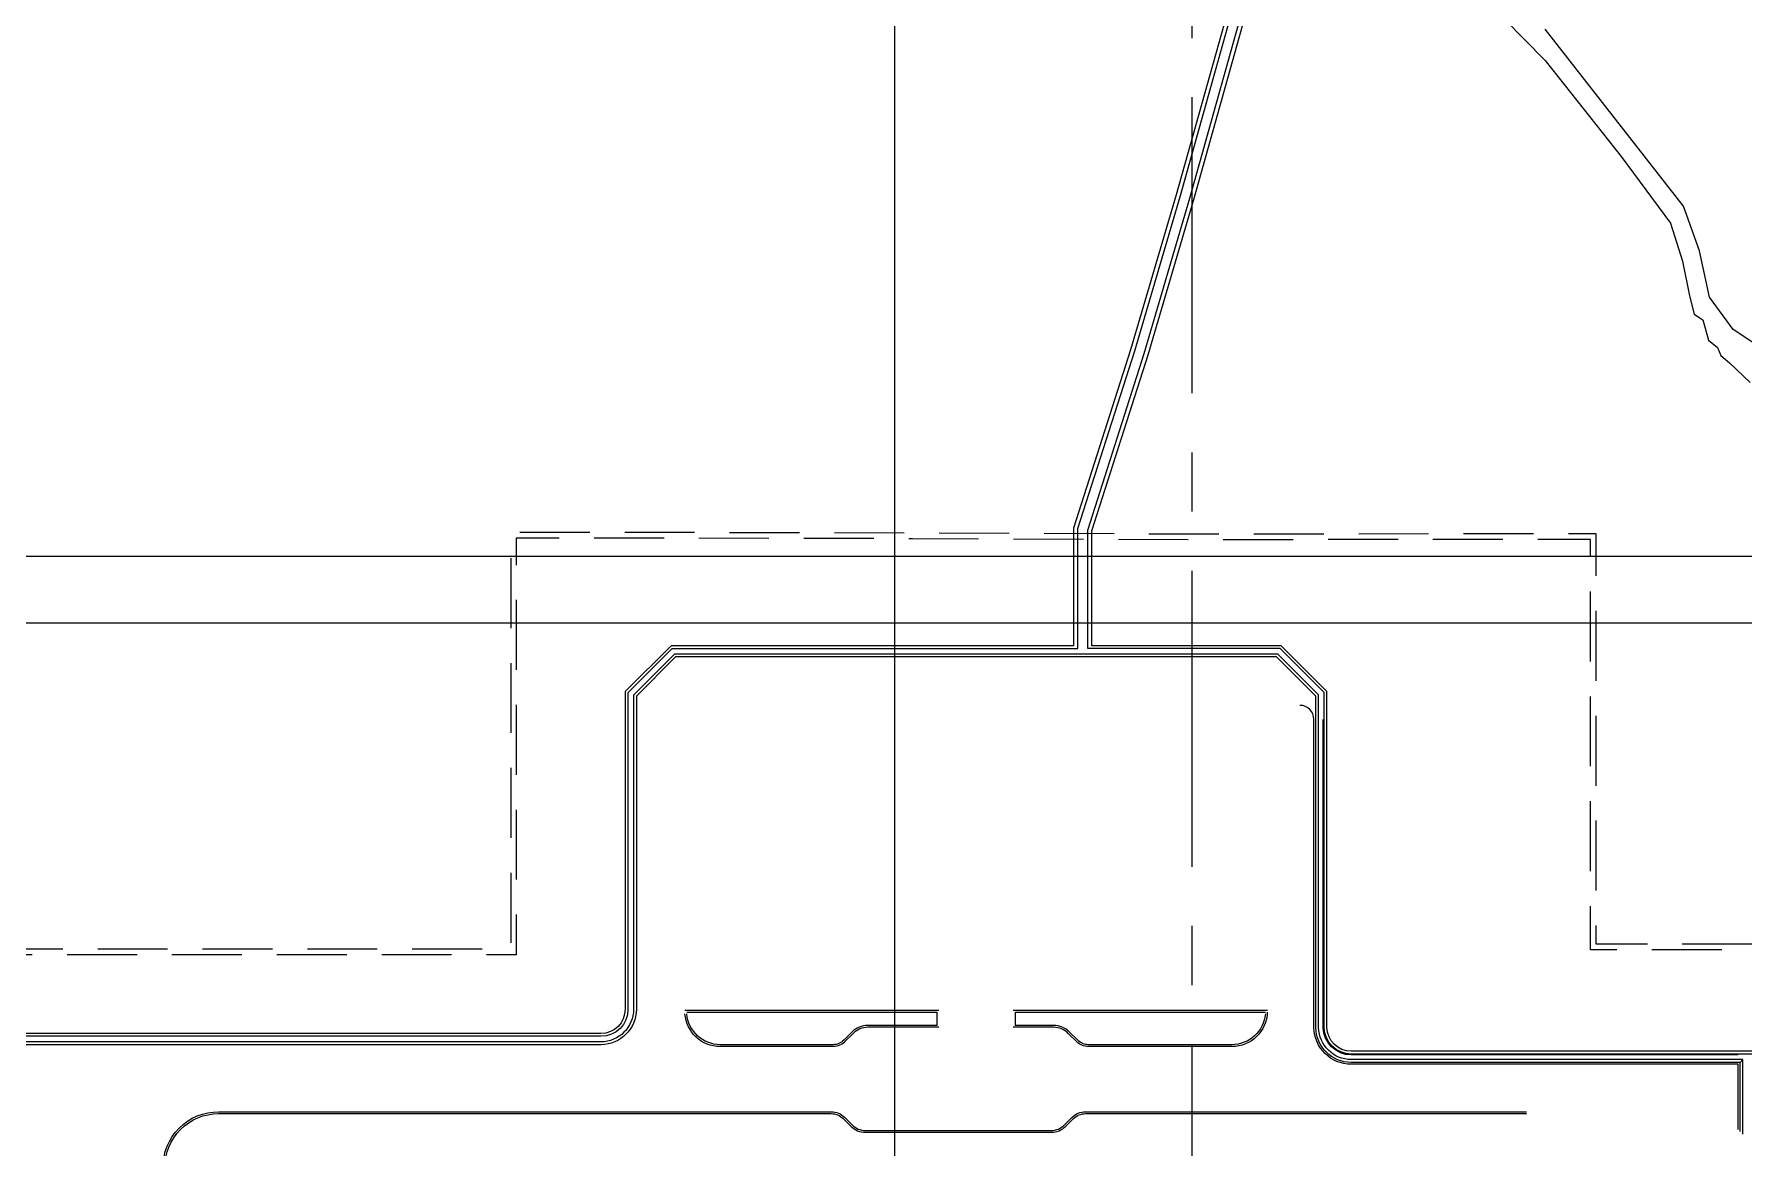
# Model space of a CAD drawing. Header units: millimetres. Extents: x 553474 to 556484, y 6145926 to 6146600.
# Drawn here: x 554107.7 to 554291.1, y 6146243.7 to 6146363.1 of the extents above; entities that cross this region are included whole.
import ezdxf

# ---------------------------------------------------------------- set-up
doc = ezdxf.new("R2010")
doc.units = ezdxf.units.MM
doc.linetypes.add('CENTER', pattern=[50.8, 31.75, -6.35, 6.35, -6.35])
doc.linetypes.add('HIDDEN', pattern=[0.375, 0.25, -0.125])
for name, color, linetype in [('1', 1, 'Continuous'), ('5', 5, 'Continuous'), ('ALAMBRADO', 1, 'Continuous'), ('CORDONES', 2, 'Continuous'), ('Z-ARROYO', 142, 'Continuous'), ('ZANJA', 2, 'Continuous')]:
    doc.layers.add(name, color=color, linetype=linetype)
doc.layers.add('8', color=8, linetype='Continuous', lineweight=0)
doc.styles.add('topografia rev A (17-04-08)$0$Standard', font='txt')
doc.linetypes.add('topografia rev A (17-04-08)$0$CERCO', pattern='A,0.5,-0.005,["X",topografia rev A (17-04-08)$0$Standard,S=0.5,R=0,X=-0.1,Y=-0.25],4', length=4.505)

msp = doc.modelspace()

# ---------------------------------------------------------------- linework, layer by layer
at = {"layer": '1', "linetype": 'HIDDEN', "lineweight": 18, "ltscale": 30, "flags": 128}
for points in [[(554074.996, 6146263.298), (554076.12, 6146260.895), (554088.719, 6146248.267), (554088.883, 6146229.018), (554088.943, 6146199.016), (554089.043, 6146169.013), (554089.161, 6146139.01), (554089.219, 6146107.76), (554089.318, 6146077.762), (554089.473, 6146047.763), (554089.473, 6146029.598), (554111.933, 6146029.598), (554141.933, 6146029.701), (554201.927, 6146029.718), (554231.932, 6146029.718), (554261.927, 6146029.694), (554291.932, 6146029.731), (554324.535, 6146029.731), (554324.535, 6146265.508), (554275.298, 6146265.508), (554275.298, 6146309.532), (554261.927, 6146309.532), (554231.933, 6146309.497), (554201.929, 6146309.609), (554171.928, 6146309.689), (554158.829, 6146309.689), (554158.829, 6146264.982), (554093.983, 6146264.982)], [(554067.123, 6146270.866), (554072.982, 6146264.967), (554075.45, 6146263.743), (554076.674, 6146261.128), (554089.317, 6146248.516), (554089.483, 6146229.021), (554089.543, 6146199.018), (554089.643, 6146169.015), (554089.761, 6146139.012), (554089.819, 6146107.762), (554089.918, 6146077.765), (554090.073, 6146047.765), (554090.073, 6146030.198), (554111.932, 6146030.198), (554141.932, 6146030.301), (554201.927, 6146030.318), (554231.932, 6146030.318), (554261.927, 6146030.294), (554291.932, 6146030.331), (554323.935, 6146030.331), (554323.935, 6146264.908), (554274.698, 6146264.908), (554274.698, 6146308.932), (554261.927, 6146308.932), (554231.932, 6146308.897), (554201.927, 6146309.009), (554171.927, 6146309.089), (554159.429, 6146309.089), (554159.429, 6146264.382), (554094.014, 6146264.382)]]:
    msp.add_lwpolyline(points, dxfattribs=at)
at = {"layer": '5', "linetype": 'CENTER', "lineweight": 0, "flags": 128}
msp.add_lwpolyline([(554231.932, 6145969.015), (554231.932, 6146394.716)], dxfattribs=at)
at = {"layer": '8', "lineweight": 0}
for p, q in [((554200, 6146600), (554200, 6145926.088)), ((553495.062, 6146300), (554400, 6146300))]:
    msp.add_line(p, q, dxfattribs=at)
at = {"layer": 'ALAMBRADO', "linetype": 'topografia rev A (17-04-08)$0$CERCO', "lineweight": 20, "ltscale": 3, "flags": 128}
msp.add_lwpolyline([(553831.756, 6146284.733), (553893.37, 6146322.064), (554038.094, 6146082.898), (554000.109, 6146059.861), (554000.109, 6146021.982), (554342.017, 6146021.982), (554342.017, 6146272.927), (554307.611, 6146307.108), (554088.39, 6146307.108), (554088.39, 6146291.358), (554072.601, 6146291.358)], dxfattribs=at)
at = {"layer": 'CORDONES'}
for p, q in [((554245.011, 6146256.564), (554245.011, 6146289.633)), ((554246.011, 6146256.564), (554246.011, 6146289.633)), ((554177.523, 6146258.433), (554204.753, 6146258.433)), ((554177.724, 6146258.233), (554204.553, 6146258.233)), ((554204.553, 6146258.233), (554204.553, 6146256.794)), ((554212.753, 6146258.433), (554240.011, 6146258.433)), ((554212.953, 6146258.233), (554212.953, 6146256.794)), ((554212.953, 6146258.233), (554239.799, 6146258.233)), ((554195.447, 6146256.091), (554194.557, 6146255.202)), ((554204.553, 6146256.794), (554197.144, 6146256.794)), ((554204.753, 6146256.594), (554197.144, 6146256.594)), ((554217.091, 6146256.594), (554212.753, 6146256.594)), ((554217.091, 6146256.794), (554212.953, 6146256.794)), ((554219.678, 6146255.202), (554218.788, 6146256.091)), ((554193.425, 6146254.733), (554181.311, 6146254.733)), ((554193.425, 6146254.533), (554181.311, 6146254.533)), ((554195.588, 6146255.95), (554194.698, 6146255.06)), ((554219.537, 6146255.06), (554218.647, 6146255.95)), ((554236.211, 6146254.733), (554220.81, 6146254.733)), ((554236.211, 6146254.533), (554220.81, 6146254.533)), ((554290.537, 6146253.633), (554249.011, 6146253.633)), ((554290.537, 6146252.633), (554249.011, 6146252.633)), ((554290.537, 6146245.633), (554290.537, 6146252.633))]:
    msp.add_line(p, q, dxfattribs=at)
at = {"layer": 'CORDONES', "flags": 128}
for points in [[(554121.529, 6146238.379), (554121.529, 6146241.533, -0.4180668), (554127.496, 6146247.533), (554193.23, 6146247.533, -0.1989124), (554194.644, 6146246.947), (554195.472, 6146246.119, 0.1989124), (554196.887, 6146245.533), (554216.834, 6146245.533, 0.1989124), (554218.249, 6146246.119), (554219.077, 6146246.947, -0.1989124), (554220.491, 6146247.533), (554267.63, 6146247.533, -0.0082302), (554267.825, 6146247.53, -0.0082302)], [(554121.729, 6146238.379), (554121.729, 6146241.534, -0.4181334), (554127.496, 6146247.333), (554193.23, 6146247.333, -0.1989124), (554194.503, 6146246.806), (554195.331, 6146245.977, 0.1989124), (554196.887, 6146245.333), (554216.834, 6146245.333, 0.1989124), (554218.39, 6146245.977), (554219.218, 6146246.806, -0.1989124), (554220.491, 6146247.333), (554267.63, 6146247.333, -0.0082302), (554267.819, 6146247.33, -0.0082302)]]:
    msp.add_lwpolyline(points, format="xyb", dxfattribs=at)
at = {"layer": 'CORDONES'}
for centre, radius, start, end in [((554243.511, 6146289.633), 1.5, 0, 90), ((554197.144, 6146254.394), 2.4, 90, 135), ((554197.144, 6146254.394), 2.2, 90, 135), ((554217.091, 6146254.394), 2.4, 45, 90), ((554217.091, 6146254.394), 2.2, 45, 90)]:
    msp.add_arc(centre, radius, start, end, dxfattribs=at)
at = {"layer": 'CORDONES', "extrusion": (0, 0, -1)}
for centre, radius, start, end in [((-554181.311, 6146258.333), 3.8, 270, 355.47194), ((-554181.311, 6146258.333), 3.6, 270, 355.21981), ((-554236.21, 6146258.335), 3.802, 181.54201, 269.98579), ((-554236.211, 6146258.333), 3.6, 184.78019, 270), ((-554249.011, 6146256.633), 4, 270, 358.96082), ((-554249.011, 6146256.633), 3, 270, 358.96082), ((-554193.425, 6146256.333), 1.6, 225, 270), ((-554193.425, 6146256.333), 1.8, 225, 270), ((-554220.81, 6146256.333), 1.8, 270, 315), ((-554220.81, 6146256.333), 1.6, 270, 315)]:
    msp.add_arc(centre, radius, start, end, dxfattribs=at)
at = {"layer": 'Z-ARROYO', "flags": 128}
for points in [[(554250.378, 6146382.377), (554253.292, 6146378.875), (554257.762, 6146373.408), (554263.189, 6146367.083), (554269.823, 6146360.305), (554277.98, 6146350.014), (554283.257, 6146342.861), (554284.538, 6146338.794), (554285.317, 6146335.075)], [(554400, 6146250.071), (554393.091, 6146253.671), (554384.889, 6146256.443), (554379.219, 6146259.576), (554371.861, 6146265.119), (554363.141, 6146270.374), (554357.954, 6146275.796), (554353.37, 6146281.46), (554350.958, 6146286.038), (554346.374, 6146290.979), (554342.152, 6146295.919), (554336.603, 6146300.137), (554329.222, 6146304.88), (554322.346, 6146310.664), (554312.937, 6146317.652), (554305.458, 6146321.99), (554297.377, 6146326.569), (554289.986, 6146331.445), (554287.453, 6146334.94), (554286.367, 6146339.88), (554284.678, 6146344.7), (554269.826, 6146363.676)], [(554285.317, 6146335.075), (554285.808, 6146333.092), (554286.727, 6146332.507), (554287.34, 6146330.321), (554288.294, 6146329.542), (554288.671, 6146328.665), (554289.611, 6146327.893), (554291.805, 6146325.763)]]:
    msp.add_lwpolyline(points, dxfattribs=at)
at = {"layer": 'ZANJA'}
for p, q in [((554171.111, 6146292.614), (554176.03, 6146297.533)), ((554171.411, 6146292.49), (554176.154, 6146297.233)), ((554172.011, 6146292.241), (554176.403, 6146296.633)), ((554219.244, 6146297.533), (554176.03, 6146297.533)), ((554241.135, 6146296.633), (554176.403, 6146296.633)), ((554241.508, 6146297.533), (554221.168, 6146297.533)), ((554245.511, 6146292.257), (554241.135, 6146296.633)), ((554246.111, 6146292.506), (554241.384, 6146297.233)), ((554246.411, 6146292.63), (554241.508, 6146297.533)), ((554172.311, 6146292.117), (554176.527, 6146296.333)), ((554219.244, 6146296.333), (554176.527, 6146296.333)), ((554241.011, 6146296.333), (554219.244, 6146296.333)), ((554245.211, 6146292.133), (554241.011, 6146296.333)), ((554171.111, 6146292.614), (554171.111, 6146258.433)), ((554171.411, 6146292.49), (554171.411, 6146258.433)), ((554172.011, 6146292.241), (554172.011, 6146258.433)), ((554172.311, 6146292.117), (554172.311, 6146258.433)), ((554245.211, 6146256.564), (554245.211, 6146292.133)), ((554245.511, 6146256.564), (554245.511, 6146292.257)), ((554246.111, 6146256.564), (554246.111, 6146292.506)), ((554246.411, 6146256.564), (554246.411, 6146292.63)), ((554168.511, 6146255.933), (554102.962, 6146255.933)), ((554168.511, 6146255.633), (554102.962, 6146255.633)), ((554168.511, 6146255.033), (554102.962, 6146255.033)), ((554168.511, 6146254.733), (554102.962, 6146254.733)), ((554324.48, 6146254.033), (554249.011, 6146254.033)), ((554324.48, 6146253.733), (554249.011, 6146253.733)), ((554291.037, 6146253.133), (554249.011, 6146253.133)), ((554290.737, 6146252.833), (554249.011, 6146252.833)), ((554290.737, 6146252.833), (554291.037, 6146253.133)), ((554290.737, 6146245.433), (554290.737, 6146252.833)), ((554291.037, 6146245.133), (554291.037, 6146253.133))]:
    msp.add_line(p, q, dxfattribs=at)
at = {"layer": 'ZANJA', "flags": 128}
for points in [[(554176.154, 6146297.233), (554219.674, 6146297.233), (554219.674, 6146310.108), (554225.793, 6146329.186), (554230.679, 6146345.834), (554238.519, 6146373.818), (554246.123, 6146387.597)], [(554219.244, 6146297.533), (554219.244, 6146310.176), (554225.382, 6146329.312), (554230.266, 6146345.952), (554238.118, 6146373.982), (554245.807, 6146387.913)], [(554241.384, 6146297.233), (554220.738, 6146297.233), (554220.738, 6146309.942), (554226.81, 6146328.873), (554231.702, 6146345.54), (554239.51, 6146373.412), (554246.906, 6146386.814)], [(554221.168, 6146297.533), (554221.168, 6146309.875), (554227.221, 6146328.747), (554232.116, 6146345.422), (554239.911, 6146373.248), (554247.223, 6146386.497)]]:
    msp.add_lwpolyline(points, dxfattribs=at)
at = {"layer": 'ZANJA', "extrusion": (0, 0, -1)}
for centre, radius, start, end in [((-554168.511, 6146258.533), 3.8, 180, 270), ((-554168.511, 6146258.533), 3.5, 180, 270), ((-554168.511, 6146258.533), 2.6, 180, 270), ((-554168.511, 6146258.533), 2.9, 180, 270), ((-554249.011, 6146256.633), 3.8, 270, 358.96082), ((-554249.011, 6146256.633), 3.5, 270, 358.96082), ((-554249.011, 6146256.633), 2.9, 270, 358.96082), ((-554249.011, 6146256.633), 2.6, 270, 358.96082)]:
    msp.add_arc(centre, radius, start, end, dxfattribs=at)

doc.saveas('drawing.dxf')
